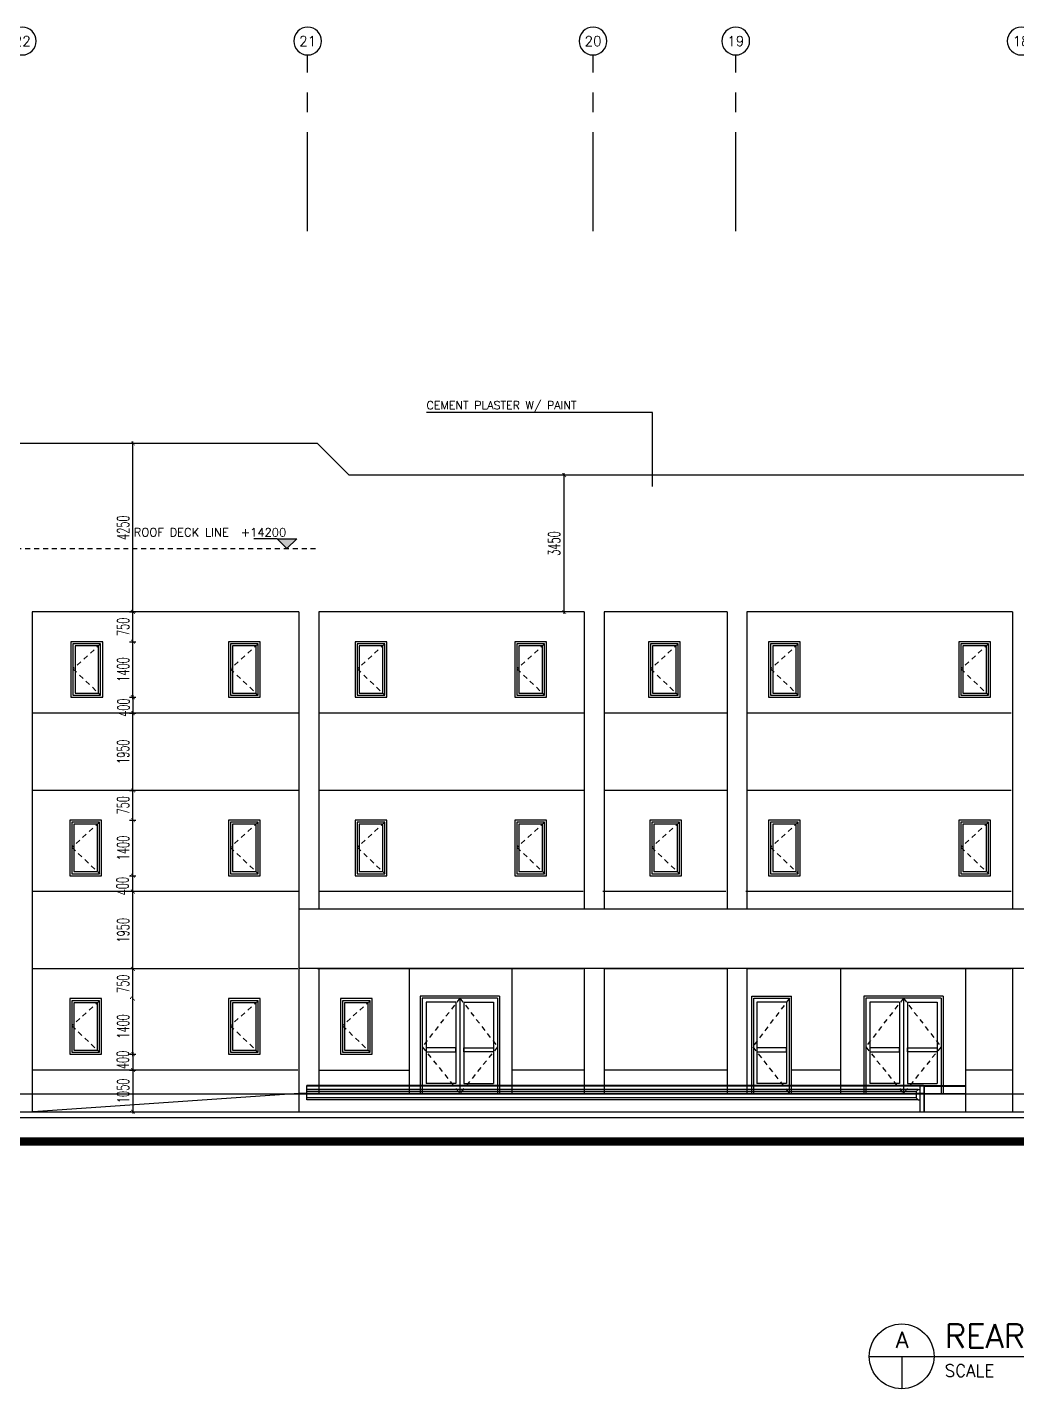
# Model space of a CAD drawing. Extents: x 417569 to 835280, y 43365 to 86819.
# Drawn here: x 417705.35 to 417730.31, y 43390.66 to 43424.99 of the extents above; entities that cross this region are included whole.
import ezdxf
from ezdxf.enums import TextEntityAlignment as Align

# ---------------------------------------------------------------- set-up
doc = ezdxf.new("R2010")
doc.units = 0
doc.header["$MEASUREMENT"] = 0
doc.header["$PDMODE"] = 3
doc.header["$PDSIZE"] = 0.1
doc.linetypes.add('CENTERX2', pattern=[4, 2.5, -0.5, 0.5, -0.5])
doc.linetypes.add('HIDDEN2', pattern=[0.1875, 0.125, -0.0625])
doc.layers.get('0').update_dxf_attribs({"linetype": 'CONTINUOUS'})
doc.layers.get('DEFPOINTS').update_dxf_attribs({"linetype": 'CONTINUOUS'})
for name, color, linetype in [('AX-CR', 2, 'CONTINUOUS'), ('AX-DIM', 4, 'CONTINUOUS'), ('AX-TXT', 2, 'CONTINUOUS'), ('AXES', 11, 'CENTERX2'), ('BORDER', 4, 'CONTINUOUS'), ('DIM-IN', 7, 'CONTINUOUS'), ('DIM-OUT', 4, 'CONTINUOUS'), ('DOOR', 7, 'CONTINUOUS'), ('EL', 2, 'CONTINUOUS'), ('EL-LEVS', 4, 'CONTINUOUS'), ('EL-LEVT', 4, 'CONTINUOUS'), ('Hatch', 4, 'CONTINUOUS'), ('WALL', 2, 'CONTINUOUS'), ('WIN', 4, 'CONTINUOUS')]:
    doc.layers.add(name, color=color, linetype=linetype)
doc.styles.add('ROMANS', font='ROMANS.shx', dxfattribs={"width": 0.6})
doc.styles.add('S', font='ROMANS.SHX')
doc.dimstyles.new('STANDARD in', dxfattribs={"dimtxt": 0.3, "dimasz": 0.1, "dimexe": 0.07, "dimexo": 0.05, "dimgap": 0.1, "dimtad": 1, "dimdec": 0, "dimlfac": 1000, "dimzin": 0, "dimdsep": 46, "dimtxsty": 'ROMANS', "dimblk": 'ARCHTICK', "dimcen": 0.05, "dimdle": 0.05, "dimclrd": 4, "dimclre": 4, "dimclrt": 2, "dimadec": 0, "dimazin": 0, "dimtfac": 1, "dimtdec": 0, "dimtmove": 2, "dimatfit": 3, "dimldrblk": 'ARCHTICK', "dimfxl": 0, "dimtolj": 1, "dimtzin": 0, "dimarcsym": 0})

# ---------------------------------------------------------------- blocks, each defined once
blk = doc.blocks.new('_ARCHTICK')
at = {"color": 0, "linetype": 'ByBlock', "const_width": 0.15}
blk.add_lwpolyline([(-0.5, -0.5), (0.5, 0.5)], dxfattribs=at)
blk = doc.blocks.new('*D5')
at = {"layer": 'AX-DIM', "color": 4, "lineweight": -2}
for p, q in [((417707.967, 43400.5), (417707.947, 43400.5)), ((417708.017, 43399.05), (417708.017, 43400.55)), ((417707.967, 43399.1), (417707.947, 43399.1))]:
    blk.add_line(p, q, dxfattribs=at)
at = {"layer": 'DEFPOINTS', "color": 0}
for p in [(417708.017, 43400.5), (417708.017, 43400.5), (417708.017, 43399.1)]:
    blk.add_point(p, dxfattribs=at)
at = {"layer": 'AX-DIM', "color": 4, "lineweight": -2, "xscale": 0.1, "yscale": 0.1, "zscale": 0.1}
for p, rotation in [((417708.017, 43400.5), 90), ((417708.017, 43399.1), 270)]:
    blk.add_blockref('_ARCHTICK', p, dxfattribs=dict(at, rotation=rotation))
at = {"layer": 'AX-DIM', "color": 2, "insert": (417707.767, 43399.8), "char_height": 0.3, "attachment_point": 5, "rotation": 90, "style": 'ROMANS'}
blk.add_mtext('\\A1;1400', dxfattribs=at)
blk = doc.blocks.new('*D6')
at = {"layer": 'AX-DIM', "color": 4, "lineweight": -2}
for p, q in [((417708.017, 43400.45), (417708.017, 43401.3)), ((417707.967, 43401.25), (417707.947, 43401.25)), ((417707.967, 43400.5), (417707.947, 43400.5))]:
    blk.add_line(p, q, dxfattribs=at)
at = {"layer": 'DEFPOINTS', "color": 0}
for p in [(417708.017, 43401.25), (417708.017, 43401.25), (417708.017, 43400.5)]:
    blk.add_point(p, dxfattribs=at)
at = {"layer": 'AX-DIM', "color": 4, "lineweight": -2, "xscale": 0.1, "yscale": 0.1, "zscale": 0.1}
for p, rotation in [((417708.017, 43401.25), 90), ((417708.017, 43400.5), 270)]:
    blk.add_blockref('_ARCHTICK', p, dxfattribs=dict(at, rotation=rotation))
at = {"layer": 'AX-DIM', "color": 2, "insert": (417707.767, 43400.875), "char_height": 0.3, "attachment_point": 5, "rotation": 90, "style": 'ROMANS'}
blk.add_mtext('\\A1;750', dxfattribs=at)
blk = doc.blocks.new('*D7')
at = {"layer": 'AX-DIM', "color": 4, "lineweight": -2}
for p, q in [((417707.967, 43403.2), (417707.947, 43403.2)), ((417708.017, 43401.2), (417708.017, 43403.25)), ((417707.967, 43401.25), (417707.947, 43401.25))]:
    blk.add_line(p, q, dxfattribs=at)
at = {"layer": 'DEFPOINTS', "color": 0}
for p in [(417708.017, 43403.2), (417708.017, 43403.2), (417708.017, 43401.25)]:
    blk.add_point(p, dxfattribs=at)
at = {"layer": 'AX-DIM', "color": 4, "lineweight": -2, "xscale": 0.1, "yscale": 0.1, "zscale": 0.1}
for p, rotation in [((417708.017, 43403.2), 90), ((417708.017, 43401.25), 270)]:
    blk.add_blockref('_ARCHTICK', p, dxfattribs=dict(at, rotation=rotation))
at = {"layer": 'AX-DIM', "color": 2, "insert": (417707.767, 43402.225), "char_height": 0.3, "attachment_point": 5, "rotation": 90, "style": 'ROMANS'}
blk.add_mtext('\\A1;1950', dxfattribs=at)
blk = doc.blocks.new('*D8')
at = {"layer": 'AX-DIM', "color": 4, "lineweight": -2}
for p, q in [((417707.967, 43403.6), (417707.947, 43403.6)), ((417708.017, 43403.15), (417708.017, 43403.65)), ((417707.967, 43403.2), (417707.947, 43403.2))]:
    blk.add_line(p, q, dxfattribs=at)
at = {"layer": 'DEFPOINTS', "color": 0}
for p in [(417708.017, 43403.6), (417708.017, 43403.6), (417708.017, 43403.2)]:
    blk.add_point(p, dxfattribs=at)
at = {"layer": 'AX-DIM', "color": 4, "lineweight": -2, "xscale": 0.1, "yscale": 0.1, "zscale": 0.1}
for p, rotation in [((417708.017, 43403.6), 90), ((417708.017, 43403.2), 270)]:
    blk.add_blockref('_ARCHTICK', p, dxfattribs=dict(at, rotation=rotation))
at = {"layer": 'AX-DIM', "color": 2, "insert": (417707.754, 43403.336), "char_height": 0.3, "attachment_point": 5, "rotation": 90, "style": 'ROMANS'}
blk.add_mtext('\\A1;400', dxfattribs=at)
blk = doc.blocks.new('*D9')
at = {"layer": 'DEFPOINTS', "color": 0}
for p in [(417718.895, 43413.7), (417719.374, 43413.7), (417719.374, 43410.25)]:
    blk.add_point(p, dxfattribs=at)
at = {"layer": 'WIN', "color": 4, "lineweight": -2}
for p, q in [((417719.324, 43413.7), (417718.825, 43413.7)), ((417718.895, 43410.2), (417718.895, 43413.75)), ((417719.324, 43410.25), (417718.825, 43410.25))]:
    blk.add_line(p, q, dxfattribs=at)
at = {"layer": 'WIN', "color": 4, "lineweight": -2, "xscale": 0.1, "yscale": 0.1, "zscale": 0.1}
for p, rotation in [((417718.895, 43413.7), 90), ((417718.895, 43410.25), 270)]:
    blk.add_blockref('_ARCHTICK', p, dxfattribs=dict(at, rotation=rotation))
at = {"layer": 'WIN', "color": 2, "insert": (417718.645, 43411.975), "char_height": 0.3, "attachment_point": 5, "rotation": 90, "style": 'ROMANS'}
blk.add_mtext('\\A1;3450', dxfattribs=at)
blk = doc.blocks.new('*D10')
at = {"layer": 'DEFPOINTS', "color": 0}
for p in [(417707.883, 43405), (417708.017, 43405), (417707.883, 43403.6)]:
    blk.add_point(p, dxfattribs=at)
at = {"layer": 'DIM-OUT', "color": 4, "lineweight": -2}
for p, q in [((417708.017, 43403.55), (417708.017, 43405.05)), ((417707.933, 43405), (417708.087, 43405)), ((417707.933, 43403.6), (417708.087, 43403.6))]:
    blk.add_line(p, q, dxfattribs=at)
at = {"layer": 'DIM-OUT', "color": 4, "lineweight": -2, "xscale": 0.1, "yscale": 0.1, "zscale": 0.1}
for p, rotation in [((417708.017, 43405), 90), ((417708.017, 43403.6), 270)]:
    blk.add_blockref('_ARCHTICK', p, dxfattribs=dict(at, rotation=rotation))
at = {"layer": 'DIM-OUT', "color": 2, "insert": (417707.767, 43404.3), "char_height": 0.3, "attachment_point": 5, "rotation": 90, "style": 'ROMANS'}
blk.add_mtext('\\A1;1400', dxfattribs=at)
blk = doc.blocks.new('*D11')
at = {"layer": 'DEFPOINTS', "color": 0}
for p in [(417707.883, 43405.75), (417708.017, 43405.75), (417707.883, 43405)]:
    blk.add_point(p, dxfattribs=at)
at = {"layer": 'DIM-OUT', "color": 4, "lineweight": -2}
for p, q in [((417707.933, 43405.75), (417708.087, 43405.75)), ((417708.017, 43404.95), (417708.017, 43405.8)), ((417707.933, 43405), (417708.087, 43405))]:
    blk.add_line(p, q, dxfattribs=at)
at = {"layer": 'DIM-OUT', "color": 4, "lineweight": -2, "xscale": 0.1, "yscale": 0.1, "zscale": 0.1}
for p, rotation in [((417708.017, 43405.75), 90), ((417708.017, 43405), 270)]:
    blk.add_blockref('_ARCHTICK', p, dxfattribs=dict(at, rotation=rotation))
at = {"layer": 'DIM-OUT', "color": 2, "insert": (417707.767, 43405.375), "char_height": 0.3, "attachment_point": 5, "rotation": 90, "style": 'ROMANS'}
blk.add_mtext('\\A1;750', dxfattribs=at)
blk = doc.blocks.new('*D12')
at = {"layer": 'DEFPOINTS', "color": 0}
for p in [(417708.017, 43407.7), (417708.017, 43407.7), (417708.017, 43405.75)]:
    blk.add_point(p, dxfattribs=at)
at = {"layer": 'DIM-OUT', "color": 4, "lineweight": -2}
for p, q in [((417707.967, 43407.7), (417707.947, 43407.7)), ((417708.017, 43405.7), (417708.017, 43407.75)), ((417707.967, 43405.75), (417707.947, 43405.75))]:
    blk.add_line(p, q, dxfattribs=at)
at = {"layer": 'DIM-OUT', "color": 4, "lineweight": -2, "xscale": 0.1, "yscale": 0.1, "zscale": 0.1}
for p, rotation in [((417708.017, 43407.7), 90), ((417708.017, 43405.75), 270)]:
    blk.add_blockref('_ARCHTICK', p, dxfattribs=dict(at, rotation=rotation))
at = {"layer": 'DIM-OUT', "color": 2, "insert": (417707.767, 43406.725), "char_height": 0.3, "attachment_point": 5, "rotation": 90, "style": 'ROMANS'}
blk.add_mtext('\\A1;1950', dxfattribs=at)
blk = doc.blocks.new('*D13')
at = {"layer": 'DEFPOINTS', "color": 0}
for p in [(417707.883, 43408.1), (417707.883, 43407.7), (417708.017, 43407.7)]:
    blk.add_point(p, dxfattribs=at)
at = {"layer": 'DIM-OUT', "color": 4, "lineweight": -2}
for p, q in [((417708.017, 43408.15), (417708.017, 43407.65)), ((417707.933, 43408.1), (417708.087, 43408.1)), ((417707.933, 43407.7), (417708.087, 43407.7))]:
    blk.add_line(p, q, dxfattribs=at)
at = {"layer": 'DIM-OUT', "color": 4, "lineweight": -2, "xscale": 0.1, "yscale": 0.1, "zscale": 0.1}
for p, rotation in [((417708.017, 43408.1), 90), ((417708.017, 43407.7), 270)]:
    blk.add_blockref('_ARCHTICK', p, dxfattribs=dict(at, rotation=rotation))
at = {"layer": 'DIM-OUT', "color": 2, "insert": (417707.777, 43407.838), "char_height": 0.3, "attachment_point": 5, "rotation": 90, "style": 'ROMANS'}
blk.add_mtext('\\A1;400', dxfattribs=at)
blk = doc.blocks.new('*D14')
at = {"layer": 'DEFPOINTS', "color": 0}
for p in [(417707.883, 43409.5), (417708.017, 43409.5), (417707.883, 43408.1)]:
    blk.add_point(p, dxfattribs=at)
at = {"layer": 'DIM-OUT', "color": 4, "lineweight": -2}
for p, q in [((417708.017, 43408.05), (417708.017, 43409.55)), ((417707.933, 43409.5), (417708.087, 43409.5)), ((417707.933, 43408.1), (417708.087, 43408.1))]:
    blk.add_line(p, q, dxfattribs=at)
at = {"layer": 'DIM-OUT', "color": 4, "lineweight": -2, "xscale": 0.1, "yscale": 0.1, "zscale": 0.1}
for p, rotation in [((417708.017, 43409.5), 90), ((417708.017, 43408.1), 270)]:
    blk.add_blockref('_ARCHTICK', p, dxfattribs=dict(at, rotation=rotation))
at = {"layer": 'DIM-OUT', "color": 2, "insert": (417707.767, 43408.8), "char_height": 0.3, "attachment_point": 5, "rotation": 90, "style": 'ROMANS'}
blk.add_mtext('\\A1;1400', dxfattribs=at)
blk = doc.blocks.new('*D15')
at = {"layer": 'DEFPOINTS', "color": 0}
for p in [(417707.883, 43410.25), (417708.017, 43410.25), (417707.883, 43409.5)]:
    blk.add_point(p, dxfattribs=at)
at = {"layer": 'DIM-OUT', "color": 4, "lineweight": -2}
for p, q in [((417707.933, 43410.25), (417708.087, 43410.25)), ((417708.017, 43409.45), (417708.017, 43410.3)), ((417707.933, 43409.5), (417708.087, 43409.5))]:
    blk.add_line(p, q, dxfattribs=at)
at = {"layer": 'DIM-OUT', "color": 4, "lineweight": -2, "xscale": 0.1, "yscale": 0.1, "zscale": 0.1}
for p, rotation in [((417708.017, 43410.25), 90), ((417708.017, 43409.5), 270)]:
    blk.add_blockref('_ARCHTICK', p, dxfattribs=dict(at, rotation=rotation))
at = {"layer": 'DIM-OUT', "color": 2, "insert": (417707.767, 43409.875), "char_height": 0.3, "attachment_point": 5, "rotation": 90, "style": 'ROMANS'}
blk.add_mtext('\\A1;750', dxfattribs=at)
blk = doc.blocks.new('*D16')
at = {"layer": 'DEFPOINTS', "color": 0}
for p in [(417708.017, 43414.5), (417708.017, 43414.5), (417708.017, 43410.25)]:
    blk.add_point(p, dxfattribs=at)
at = {"layer": 'DIM-OUT', "color": 4, "lineweight": -2}
for p, q in [((417707.967, 43414.5), (417707.947, 43414.5)), ((417708.017, 43410.2), (417708.017, 43414.55)), ((417707.967, 43410.25), (417707.947, 43410.25))]:
    blk.add_line(p, q, dxfattribs=at)
at = {"layer": 'DIM-OUT', "color": 4, "lineweight": -2, "xscale": 0.1, "yscale": 0.1, "zscale": 0.1}
for p, rotation in [((417708.017, 43414.5), 90), ((417708.017, 43410.25), 270)]:
    blk.add_blockref('_ARCHTICK', p, dxfattribs=dict(at, rotation=rotation))
at = {"layer": 'DIM-OUT', "color": 2, "insert": (417707.767, 43412.375), "char_height": 0.3, "attachment_point": 5, "rotation": 90, "style": 'ROMANS'}
blk.add_mtext('\\A1;4250', dxfattribs=at)
blk = doc.blocks.new('*D17')
at = {"layer": 'DEFPOINTS', "color": 0}
for p in [(417707.883, 43399.1), (417707.883, 43398.7), (417708.017, 43398.7)]:
    blk.add_point(p, dxfattribs=at)
at = {"layer": 'DIM-OUT', "color": 4, "lineweight": -2}
for p, q in [((417707.933, 43399.1), (417708.087, 43399.1)), ((417708.017, 43399.15), (417708.017, 43398.65)), ((417707.933, 43398.7), (417708.087, 43398.7))]:
    blk.add_line(p, q, dxfattribs=at)
at = {"layer": 'DIM-OUT', "color": 4, "lineweight": -2, "xscale": 0.1, "yscale": 0.1, "zscale": 0.1}
for p, rotation in [((417708.017, 43399.1), 90), ((417708.017, 43398.7), 270)]:
    blk.add_blockref('_ARCHTICK', p, dxfattribs=dict(at, rotation=rotation))
at = {"layer": 'DIM-OUT', "color": 2, "insert": (417707.762, 43398.955), "char_height": 0.3, "attachment_point": 5, "rotation": 90, "style": 'ROMANS'}
blk.add_mtext('\\A1;400', dxfattribs=at)
blk = doc.blocks.new('*D18')
at = {"layer": 'DEFPOINTS', "color": 0}
for p in [(417708.017, 43398.7), (417708.017, 43397.65), (417708.017, 43397.65)]:
    blk.add_point(p, dxfattribs=at)
at = {"layer": 'DIM-OUT', "color": 4, "lineweight": -2}
for p, q in [((417707.967, 43398.7), (417707.947, 43398.7)), ((417708.017, 43398.75), (417708.017, 43397.6)), ((417707.967, 43397.65), (417707.947, 43397.65))]:
    blk.add_line(p, q, dxfattribs=at)
at = {"layer": 'DIM-OUT', "color": 4, "lineweight": -2, "xscale": 0.1, "yscale": 0.1, "zscale": 0.1}
for p, rotation in [((417708.017, 43398.7), 90), ((417708.017, 43397.65), 270)]:
    blk.add_blockref('_ARCHTICK', p, dxfattribs=dict(at, rotation=rotation))
at = {"layer": 'DIM-OUT', "color": 2, "insert": (417707.767, 43398.175), "char_height": 0.3, "attachment_point": 5, "rotation": 90, "style": 'ROMANS'}
blk.add_mtext('\\A1;1050', dxfattribs=at)
blk = doc.blocks.new('AXU')
at = {"layer": 'AX-CR'}
blk.add_circle((0, 350), 350, dxfattribs=at)
at = {"layer": 'AX-TXT', "style": 'ROMANS'}
blk.add_attdef('AX', text='', height=250, dxfattribs=at).set_placement((0, 350), align=Align.MIDDLE)
blk = doc.blocks.new('EL-LEV1')
at = {"layer": 'EL-LEVS'}
blk.add_lwpolyline([(0, 0), (300, 300), (-300, 300)], close=True, dxfattribs=at)
blk.add_solid([(-300, 300), (300, 300), (0, 0)], dxfattribs=at)
at = {"layer": 'EL-LEVT', "style": 'S'}
for tag, p in [('+0000', (534, 369)), ('ELEVATION', (2089, 369))]:
    blk.add_attdef(tag, p, '', height=260, dxfattribs=at)

msp = doc.modelspace()

# ---------------------------------------------------------------- linework, layer by layer
at = {"color": 11, "linetype": 'HIDDEN2'}
msp.add_line((417701.4738, 43411.8502), (417712.7033, 43411.8502), dxfattribs=at)
at = {"layer": 'AXES'}
for p, q in [((417712.4238, 43419.8482), (417712.4238, 43424.2938)), ((417719.6238, 43419.8482), (417719.6238, 43424.2938)), ((417723.2238, 43419.8482), (417723.2238, 43424.2938))]:
    msp.add_line(p, q, dxfattribs=at)
at = {"layer": 'BORDER', "color": 6}
msp.add_line((417726.5929, 43391.4808), (417738.3686, 43391.4808), dxfattribs=at)
at = {"layer": 'BORDER', "color": 2}
msp.add_line((417727.4103, 43391.4808), (417727.4103, 43390.6634), dxfattribs=at)
msp.add_circle((417727.4103, 43391.4808), 0.8174, dxfattribs=at)
at = {"layer": 'DIM-IN', "color": 7}
for p, q in [((417719.8363, 43415.2831), (417715.4231, 43415.2831)), ((417721.1221, 43415.2831), (417719.8363, 43415.2831)), ((417721.1221, 43413.4095), (417721.1221, 43415.2831))]:
    msp.add_line(p, q, dxfattribs=at)
at = {"layer": 'DOOR'}
for p, q in [((417715.2652, 43400.56), (417715.2652, 43398.11)), ((417717.2652, 43400.56), (417715.2652, 43400.56)), ((417715.3152, 43400.51), (417715.3152, 43398.11)), ((417717.2152, 43400.51), (417715.3152, 43400.51)), ((417715.4152, 43400.41), (417715.4152, 43398.36)), ((417716.1652, 43400.41), (417715.4152, 43400.41)), ((417716.1652, 43400.41), (417716.1652, 43398.36)), ((417716.2652, 43400.51), (417716.2652, 43398.11)), ((417716.3652, 43400.41), (417716.3652, 43398.36)), ((417716.3652, 43400.41), (417717.1152, 43400.41)), ((417717.1152, 43400.41), (417717.1152, 43398.36)), ((417717.2152, 43400.51), (417717.2152, 43398.11)), ((417717.2652, 43400.56), (417717.2652, 43398.11)), ((417723.7526, 43400.41), (417723.7526, 43398.36)), ((417724.5026, 43400.41), (417723.7526, 43400.41)), ((417724.5026, 43400.41), (417724.5026, 43398.36)), ((417726.4527, 43400.56), (417726.4527, 43398.11)), ((417728.4527, 43400.56), (417726.4527, 43400.56)), ((417726.5027, 43400.51), (417726.5027, 43398.11)), ((417728.4027, 43400.51), (417726.5027, 43400.51)), ((417726.6027, 43400.41), (417726.6027, 43398.36)), ((417727.3527, 43400.41), (417726.6027, 43400.41)), ((417727.3527, 43400.41), (417727.3527, 43398.36)), ((417727.4527, 43400.51), (417727.4527, 43398.11)), ((417727.5527, 43400.41), (417727.5527, 43398.36)), ((417727.5527, 43400.41), (417728.3027, 43400.41)), ((417728.3027, 43400.41), (417728.3027, 43398.36)), ((417728.4027, 43400.51), (417728.4027, 43398.11)), ((417728.4527, 43400.56), (417728.4527, 43398.11)), ((417716.1652, 43398.36), (417715.4152, 43398.36)), ((417716.3652, 43398.36), (417717.1152, 43398.36)), ((417724.5026, 43398.36), (417723.7526, 43398.36)), ((417727.3527, 43398.36), (417726.6027, 43398.36)), ((417727.5527, 43398.36), (417728.3027, 43398.36))]:
    msp.add_line(p, q, dxfattribs=at)
at = {"layer": 'DOOR', "linetype": 'HIDDEN2'}
for p, q in [((417716.2652, 43400.51), (417715.3152, 43399.285)), ((417716.2652, 43400.51), (417717.2152, 43399.285)), ((417724.5776, 43400.51), (417723.6526, 43399.285)), ((417727.4527, 43400.51), (417726.5027, 43399.285)), ((417727.4527, 43400.51), (417728.4027, 43399.285)), ((417715.3152, 43399.285), (417716.2652, 43398.11)), ((417717.2152, 43399.285), (417716.2652, 43398.11)), ((417723.6526, 43399.285), (417724.5776, 43398.11)), ((417726.5027, 43399.285), (417727.4527, 43398.11)), ((417728.4027, 43399.285), (417727.4527, 43398.11))]:
    msp.add_line(p, q, dxfattribs=at)
at = {"layer": 'DOOR', "color": 4}
for points in [[(417715.4152, 43399.16), (417716.1652, 43399.16), (417716.1652, 43399.26), (417715.4152, 43399.26)], [(417717.1152, 43399.16), (417716.3652, 43399.16), (417716.3652, 43399.26), (417717.1152, 43399.26)], [(417723.7526, 43399.16), (417724.5026, 43399.16), (417724.5026, 43399.26), (417723.7526, 43399.26)], [(417726.6027, 43399.16), (417727.3527, 43399.16), (417727.3527, 43399.26), (417726.6027, 43399.26)], [(417728.3027, 43399.16), (417727.5527, 43399.16), (417727.5527, 43399.26), (417728.3027, 43399.26)]]:
    msp.add_lwpolyline(points, close=True, dxfattribs=at)
at = {"layer": 'EL', "color": 6}
for p, q in [((417712.6738, 43414.5002), (417704.9738, 43414.5002)), ((417712.6738, 43414.5002), (417713.4738, 43413.7002)), ((417737.6238, 43413.7002), (417713.4738, 43413.7002)), ((417705.4738, 43410.2502), (417705.4738, 43397.6502)), ((417712.2027, 43410.2502), (417705.4738, 43410.2502)), ((417712.2027, 43410.2502), (417712.2027, 43397.6502)), ((417712.7027, 43410.2502), (417712.7027, 43402.76)), ((417719.4027, 43410.2502), (417712.7027, 43410.2502)), ((417712.7033, 43410.2502), (417712.7033, 43402.76)), ((417719.4027, 43410.2502), (417719.4027, 43402.76)), ((417719.9027, 43410.2502), (417719.9027, 43402.76)), ((417723.0027, 43410.2502), (417719.9027, 43410.2502)), ((417723.0027, 43410.2502), (417723.0027, 43402.76)), ((417723.5027, 43410.2502), (417723.5027, 43402.76)), ((417730.2027, 43410.2502), (417723.5027, 43410.2502)), ((417730.2027, 43410.2502), (417730.2027, 43402.76)), ((417730.7027, 43402.76), (417712.2027, 43402.76)), ((417730.7027, 43401.26), (417712.2027, 43401.26)), ((417712.7027, 43401.26), (417712.7027, 43398.11)), ((417712.7033, 43401.26), (417712.7033, 43398.11)), ((417719.4027, 43401.26), (417719.4027, 43398.11)), ((417719.9027, 43401.26), (417719.9027, 43398.11)), ((417723.0027, 43401.26), (417723.0027, 43398.11)), ((417723.5027, 43401.26), (417723.5027, 43398.11)), ((417730.2027, 43401.26), (417730.2027, 43397.6502))]:
    msp.add_line(p, q, dxfattribs=at)
at = {"layer": 'EL', "color": 2}
for p, q in [((417727.9577, 43398.31), (417727.9577, 43398.29)), ((417727.9777, 43398.29), (417727.9777, 43397.66)), ((417727.9777, 43397.6502), (417727.9777, 43398.29))]:
    msp.add_line(p, q, dxfattribs=at)
at = {"layer": 'EL-LEVS', "color": 4}
msp.add_line((417711.6562, 43412.0954), (417711.0629, 43412.0954), dxfattribs=at)
at = {"layer": 'Hatch'}
for p, q in [((417723.6276, 43398.11), (417723.6276, 43400.56)), ((417723.6276, 43400.56), (417724.6276, 43400.56)), ((417723.6776, 43400.51), (417724.5776, 43400.51)), ((417723.6776, 43398.11), (417723.6776, 43400.51)), ((417724.5776, 43398.11), (417724.5776, 43400.51)), ((417724.6276, 43398.11), (417724.6276, 43400.56)), ((417727.9577, 43398.31), (417712.4027, 43398.31)), ((417712.4027, 43397.9502), (417712.4027, 43398.31)), ((417727.9577, 43398.29), (417712.4027, 43398.29)), ((417727.826, 43398.21), (417712.4027, 43398.21)), ((417727.776, 43398.16), (417727.826, 43398.21)), ((417727.826, 43398.21), (417727.878, 43398.21)), ((417727.878, 43397.6502), (417727.878, 43398.29)), ((417727.9577, 43398.31), (417729.0277, 43398.31)), ((417727.9577, 43398.29), (417729.0277, 43398.29)), ((417727.9777, 43397.6502), (417727.9777, 43398.196)), ((417712.2027, 43398.11), (417705.5027, 43397.6502)), ((417727.9777, 43398.11), (417712.2027, 43398.11)), ((417727.776, 43398.16), (417712.4027, 43398.16)), ((417727.776, 43398.0002), (417712.4027, 43398.0002)), ((417727.826, 43397.9502), (417712.4027, 43397.9502)), ((417727.776, 43398.16), (417727.776, 43398.0002)), ((417727.776, 43398.0002), (417727.826, 43397.9502)), ((417727.9777, 43398.11), (417729.0277, 43398.11))]:
    msp.add_line(p, q, dxfattribs=at)
at = {"layer": 'WALL'}
for p, q in [((417712.2027, 43407.7002), (417705.4744, 43407.7002)), ((417719.4027, 43407.7002), (417712.7027, 43407.7002)), ((417723.0027, 43407.7002), (417719.9027, 43407.7002)), ((417730.1738, 43407.7002), (417723.5027, 43407.7002)), ((417712.2027, 43405.7502), (417705.4744, 43405.7502)), ((417719.4027, 43405.7502), (417712.7027, 43405.7502)), ((417723.0027, 43405.7502), (417719.9027, 43405.7502)), ((417730.1738, 43405.7502), (417723.5027, 43405.7502)), ((417712.2027, 43403.2002), (417705.4744, 43403.2002)), ((417719.3738, 43403.2002), (417712.7027, 43403.2002)), ((417722.9738, 43403.2002), (417719.8738, 43403.2002)), ((417730.1738, 43403.2002), (417723.4738, 43403.2002)), ((417712.1732, 43401.2502), (417705.4744, 43401.2502)), ((417719.3738, 43401.2502), (417712.6732, 43401.2502)), ((417714.9902, 43398.11), (417714.9902, 43401.26)), ((417717.5827, 43398.11), (417717.5827, 43401.26)), ((417723.0027, 43401.2502), (417719.9027, 43401.2502)), ((417730.1738, 43401.2502), (417723.5027, 43401.2502)), ((417725.8777, 43398.11), (417725.8777, 43401.2502)), ((417729.0277, 43397.6502), (417729.0277, 43401.2502)), ((417712.1732, 43398.7002), (417705.4744, 43398.7002)), ((417712.7033, 43398.7002), (417714.9902, 43398.7002)), ((417719.4027, 43398.7002), (417717.5827, 43398.7002)), ((417723.0027, 43398.7002), (417719.9027, 43398.7002)), ((417725.8777, 43398.7002), (417724.6276, 43398.7002)), ((417730.2027, 43398.7002), (417729.0277, 43398.7002))]:
    msp.add_line(p, q, dxfattribs=at)
at = {"layer": 'WALL', "color": 4}
for p, q in [((417697.3724, 43398.1002), (417772.2776, 43398.1002)), ((417727.826, 43397.9502), (417727.878, 43397.9502)), ((417687.8052, 43397.5002), (417837.2534, 43397.5002)), ((417697.3724, 43397.6502), (417772.2776, 43397.6502))]:
    msp.add_line(p, q, dxfattribs=at)
at = {"layer": 'WALL', "const_width": 0.2044}
msp.add_lwpolyline([(417687.8309, 43396.8969), (417837.2534, 43396.8969)], dxfattribs=at)
at = {"layer": 'WIN', "linetype": 'HIDDEN2'}
for p, q in [((417707.2016, 43409.4491), (417706.5037, 43408.8154)), ((417711.1727, 43409.4491), (417710.4749, 43408.8154)), ((417714.3727, 43409.4491), (417713.6749, 43408.8154)), ((417718.4016, 43409.4491), (417717.7037, 43408.8154)), ((417721.7727, 43409.4491), (417721.0749, 43408.8154)), ((417724.8016, 43409.4491), (417724.1037, 43408.8154)), ((417729.6016, 43409.4491), (417728.9037, 43408.8154)), ((417706.5037, 43408.8154), (417707.2016, 43408.1513)), ((417710.4749, 43408.8154), (417711.1727, 43408.1513)), ((417713.6749, 43408.8154), (417714.3727, 43408.1513)), ((417717.7037, 43408.8154), (417718.4016, 43408.1513)), ((417721.0749, 43408.8154), (417721.7727, 43408.1513)), ((417724.1037, 43408.8154), (417724.8016, 43408.1513)), ((417728.9037, 43408.8154), (417729.6016, 43408.1513)), ((417707.1727, 43404.9491), (417706.4749, 43404.3154)), ((417711.1727, 43404.9491), (417710.4749, 43404.3154)), ((417714.3727, 43404.9491), (417713.6749, 43404.3154)), ((417718.4016, 43404.9491), (417717.7037, 43404.3154)), ((417721.8016, 43404.9491), (417721.1037, 43404.3154)), ((417724.8016, 43404.9491), (417724.1037, 43404.3154)), ((417729.6016, 43404.9491), (417728.9037, 43404.3154)), ((417706.4749, 43404.3154), (417707.1727, 43403.6513)), ((417710.4749, 43404.3154), (417711.1727, 43403.6513)), ((417713.6749, 43404.3154), (417714.3727, 43403.6513)), ((417717.7037, 43404.3154), (417718.4016, 43403.6513)), ((417721.1037, 43404.3154), (417721.8016, 43403.6513)), ((417724.1037, 43404.3154), (417724.8016, 43403.6513)), ((417728.9037, 43404.3154), (417729.6016, 43403.6513)), ((417707.1727, 43400.4491), (417706.4749, 43399.8154)), ((417711.1727, 43400.4491), (417710.4749, 43399.8154)), ((417714.0016, 43400.4491), (417713.3037, 43399.8154)), ((417706.4749, 43399.8154), (417707.1727, 43399.1513)), ((417710.4749, 43399.8154), (417711.1727, 43399.1513)), ((417713.3037, 43399.8154), (417714.0016, 43399.1513))]:
    msp.add_line(p, q, dxfattribs=at)
at = {"layer": 'WIN', "color": 4}
for points in [[(417707.2527, 43409.5002), (417706.4527, 43409.5002), (417706.4527, 43408.1002), (417707.2527, 43408.1002)], [(417711.2238, 43409.5002), (417710.4238, 43409.5002), (417710.4238, 43408.1002), (417711.2238, 43408.1002)], [(417714.4238, 43409.5002), (417713.6238, 43409.5002), (417713.6238, 43408.1002), (417714.4238, 43408.1002)], [(417718.4527, 43409.5002), (417717.6527, 43409.5002), (417717.6527, 43408.1002), (417718.4527, 43408.1002)], [(417721.8238, 43409.5002), (417721.0238, 43409.5002), (417721.0238, 43408.1002), (417721.8238, 43408.1002)], [(417724.8527, 43409.5002), (417724.0527, 43409.5002), (417724.0527, 43408.1002), (417724.8527, 43408.1002)], [(417729.6527, 43409.5002), (417728.8527, 43409.5002), (417728.8527, 43408.1002), (417729.6527, 43408.1002)], [(417707.2238, 43405.0002), (417706.4238, 43405.0002), (417706.4238, 43403.6002), (417707.2238, 43403.6002)], [(417711.2238, 43405.0002), (417710.4238, 43405.0002), (417710.4238, 43403.6002), (417711.2238, 43403.6002)], [(417714.4238, 43405.0002), (417713.6238, 43405.0002), (417713.6238, 43403.6002), (417714.4238, 43403.6002)], [(417718.4527, 43405.0002), (417717.6527, 43405.0002), (417717.6527, 43403.6002), (417718.4527, 43403.6002)], [(417721.8527, 43405.0002), (417721.0527, 43405.0002), (417721.0527, 43403.6002), (417721.8527, 43403.6002)], [(417724.8527, 43405.0002), (417724.0527, 43405.0002), (417724.0527, 43403.6002), (417724.8527, 43403.6002)], [(417729.6527, 43405.0002), (417728.8527, 43405.0002), (417728.8527, 43403.6002), (417729.6527, 43403.6002)], [(417707.2238, 43400.5002), (417706.4238, 43400.5002), (417706.4238, 43399.1002), (417707.2238, 43399.1002)], [(417711.2238, 43400.5002), (417710.4238, 43400.5002), (417710.4238, 43399.1002), (417711.2238, 43399.1002)], [(417714.0527, 43400.5002), (417713.2527, 43400.5002), (417713.2527, 43399.1002), (417714.0527, 43399.1002)]]:
    msp.add_lwpolyline(points, close=True, dxfattribs=at)
at = {"layer": 'WIN'}
for points in [[(417707.2016, 43409.4491), (417706.5037, 43409.4491), (417706.5037, 43408.1513), (417707.2016, 43408.1513)], [(417707.1505, 43409.398), (417706.5548, 43409.398), (417706.5548, 43408.2024), (417707.1505, 43408.2024)], [(417711.1727, 43409.4491), (417710.4749, 43409.4491), (417710.4749, 43408.1513), (417711.1727, 43408.1513)], [(417711.1216, 43409.398), (417710.526, 43409.398), (417710.526, 43408.2024), (417711.1216, 43408.2024)], [(417714.3727, 43409.4491), (417713.6749, 43409.4491), (417713.6749, 43408.1513), (417714.3727, 43408.1513)], [(417714.3216, 43409.398), (417713.726, 43409.398), (417713.726, 43408.2024), (417714.3216, 43408.2024)], [(417718.4016, 43409.4491), (417717.7037, 43409.4491), (417717.7037, 43408.1513), (417718.4016, 43408.1513)], [(417718.3505, 43409.398), (417717.7548, 43409.398), (417717.7548, 43408.2024), (417718.3505, 43408.2024)], [(417721.7727, 43409.4491), (417721.0749, 43409.4491), (417721.0749, 43408.1513), (417721.7727, 43408.1513)], [(417721.7216, 43409.398), (417721.126, 43409.398), (417721.126, 43408.2024), (417721.7216, 43408.2024)], [(417724.8016, 43409.4491), (417724.1037, 43409.4491), (417724.1037, 43408.1513), (417724.8016, 43408.1513)], [(417724.7505, 43409.398), (417724.1548, 43409.398), (417724.1548, 43408.2024), (417724.7505, 43408.2024)], [(417729.6016, 43409.4491), (417728.9037, 43409.4491), (417728.9037, 43408.1513), (417729.6016, 43408.1513)], [(417729.5505, 43409.398), (417728.9548, 43409.398), (417728.9548, 43408.2024), (417729.5505, 43408.2024)], [(417707.1727, 43404.9491), (417706.4749, 43404.9491), (417706.4749, 43403.6513), (417707.1727, 43403.6513)], [(417707.1216, 43404.898), (417706.526, 43404.898), (417706.526, 43403.7024), (417707.1216, 43403.7024)], [(417711.1727, 43404.9491), (417710.4749, 43404.9491), (417710.4749, 43403.6513), (417711.1727, 43403.6513)], [(417711.1216, 43404.898), (417710.526, 43404.898), (417710.526, 43403.7024), (417711.1216, 43403.7024)], [(417714.3727, 43404.9491), (417713.6749, 43404.9491), (417713.6749, 43403.6513), (417714.3727, 43403.6513)], [(417714.3216, 43404.898), (417713.726, 43404.898), (417713.726, 43403.7024), (417714.3216, 43403.7024)], [(417718.4016, 43404.9491), (417717.7037, 43404.9491), (417717.7037, 43403.6513), (417718.4016, 43403.6513)], [(417718.3505, 43404.898), (417717.7548, 43404.898), (417717.7548, 43403.7024), (417718.3505, 43403.7024)], [(417721.8016, 43404.9491), (417721.1037, 43404.9491), (417721.1037, 43403.6513), (417721.8016, 43403.6513)], [(417721.7505, 43404.898), (417721.1548, 43404.898), (417721.1548, 43403.7024), (417721.7505, 43403.7024)], [(417724.8016, 43404.9491), (417724.1037, 43404.9491), (417724.1037, 43403.6513), (417724.8016, 43403.6513)], [(417724.7505, 43404.898), (417724.1548, 43404.898), (417724.1548, 43403.7024), (417724.7505, 43403.7024)], [(417729.6016, 43404.9491), (417728.9037, 43404.9491), (417728.9037, 43403.6513), (417729.6016, 43403.6513)], [(417729.5505, 43404.898), (417728.9548, 43404.898), (417728.9548, 43403.7024), (417729.5505, 43403.7024)], [(417707.1727, 43400.4491), (417706.4749, 43400.4491), (417706.4749, 43399.1513), (417707.1727, 43399.1513)], [(417707.1216, 43400.398), (417706.526, 43400.398), (417706.526, 43399.2024), (417707.1216, 43399.2024)], [(417711.1727, 43400.4491), (417710.4749, 43400.4491), (417710.4749, 43399.1513), (417711.1727, 43399.1513)], [(417711.1216, 43400.398), (417710.526, 43400.398), (417710.526, 43399.2024), (417711.1216, 43399.2024)], [(417714.0016, 43400.4491), (417713.3037, 43400.4491), (417713.3037, 43399.1513), (417714.0016, 43399.1513)], [(417713.9505, 43400.398), (417713.3548, 43400.398), (417713.3548, 43399.2024), (417713.9505, 43399.2024)]]:
    msp.add_lwpolyline(points, close=True, dxfattribs=at)

# ---------------------------------------------------------------- block references
at = {"layer": 'AXES'}
ref = msp.add_blockref('AXU', (417705.2238, 43424.2938), dxfattribs=dict(at, xscale=-0.001000000047497451, yscale=0.0009999999892897904, zscale=0.001))
ref.add_attrib('AX', '22', dxfattribs={"layer": 'AX-TXT', "height": 0.25, "style": 'ROMANS'}).set_placement((417705.2238, 43424.6438), align=Align.MIDDLE)
ref = msp.add_blockref('AXU', (417712.4238, 43424.2938), dxfattribs=dict(at, xscale=-0.001000000047497451, yscale=0.0009999999892897904, zscale=0.001))
ref.add_attrib('AX', '21', dxfattribs={"layer": 'AX-TXT', "height": 0.25, "style": 'ROMANS'}).set_placement((417712.4238, 43424.6438), align=Align.MIDDLE)
ref = msp.add_blockref('AXU', (417719.6238, 43424.2938), dxfattribs=dict(at, xscale=-0.001000000047497451, yscale=0.0009999999892897904, zscale=0.001))
ref.add_attrib('AX', '20', dxfattribs={"layer": 'AX-TXT', "height": 0.25, "style": 'ROMANS'}).set_placement((417719.6238, 43424.6438), align=Align.MIDDLE)
ref = msp.add_blockref('AXU', (417723.2238, 43424.2938), dxfattribs=dict(at, xscale=-0.001000000047497451, yscale=0.0009999999892897904, zscale=0.001))
ref.add_attrib('AX', '19', dxfattribs={"layer": 'AX-TXT', "height": 0.25, "style": 'ROMANS'}).set_placement((417723.2238, 43424.6438), align=Align.MIDDLE)
ref = msp.add_blockref('AXU', (417730.4238, 43424.2938), dxfattribs=dict(at, xscale=-0.001000000047497451, yscale=0.0009999999892897904, zscale=0.001))
ref.add_attrib('AX', '18', dxfattribs={"layer": 'AX-TXT', "height": 0.25, "style": 'ROMANS'}).set_placement((417730.4238, 43424.6438), align=Align.MIDDLE)
at = {"layer": 'EL-LEVS', "color": 4}
ref = msp.add_blockref('EL-LEV1', (417711.9015, 43411.8502), dxfattribs=dict(at, xscale=-0.0008174454828660436, yscale=0.0008174454828660436, zscale=0.0008174454828660436))
ref.add_attrib('+0000', '   +14200', (417710.2602, 43412.152), dxfattribs={"layer": 'EL-LEVT', "height": 0.21254, "style": 'S'})
ref.add_attrib('ELEVATION', 'ROOF DECK LINE', (417708.038, 43412.152), dxfattribs={"layer": 'EL-LEVT', "height": 0.212536, "style": 'S'})

# ---------------------------------------------------------------- texts
at = {"layer": 'BORDER', "color": 6, "style": 'ROMANS'}
for s, height, p in [('A', 0.4087, (417727.2638, 43391.6915)), ('REAR ELEVATION "B" ', 0.6, (417728.4965, 43391.6915))]:
    msp.add_text(s, height=height, dxfattribs=at).set_placement(p)
at = {"layer": 'BORDER', "color": 2, "style": 'ROMANS'}
msp.add_text('SCALE', height=0.30654, dxfattribs=at).set_placement((417728.4965, 43390.9677))
at = {"layer": 'DIM-IN', "color": 4, "style": 'ROMANS'}
msp.add_text('CEMENT PLASTER W/ PAINT', height=0.204361, dxfattribs=at).set_placement((417715.4231, 43415.4619), align=Align.MIDDLE_LEFT)

# ---------------------------------------------------------------- dimensions: what is measured, and where the dimension line sits
at = {"layer": 'AX-DIM'}
dim = msp.add_linear_dim(base=(417708.017, 43403.6002), p1=(417708.017, 43403.2002), p2=(417708.017, 43403.6002), angle=90, dimstyle='STANDARD in', dxfattribs=at)
dim.commit()
dim.dimension.update_dxf_attribs({"geometry": '*D8', "text_midpoint": (417707.754, 43403.3359), "dimtype": 160})
for base, p1, p2, picture, middle in [((417708.017, 43403.2002), (417708.017, 43401.2502), (417708.017, 43403.2002), '*D7', (417707.767, 43402.2252)), ((417708.017, 43401.2502), (417708.017, 43400.5002), (417708.017, 43401.2502), '*D6', (417707.767, 43400.8752)), ((417708.017, 43400.5002), (417708.017, 43399.1002), (417708.017, 43400.5002), '*D5', (417707.767, 43399.8002))]:
    dim = msp.add_linear_dim(base=base, p1=p1, p2=p2, angle=90, dimstyle='STANDARD in', dxfattribs=at)
    dim.commit()
    dim.dimension.update_dxf_attribs({"geometry": picture, "text_midpoint": middle})
at = {"layer": 'DIM-OUT'}
for base, p1, p2, picture, middle in [((417708.017, 43414.5002), (417708.017, 43410.2502), (417708.017, 43414.5002), '*D16', (417707.767, 43412.3752)), ((417708.017, 43410.2502), (417707.883, 43409.5002), (417707.883, 43410.2502), '*D15', (417707.767, 43409.8752)), ((417708.017, 43409.5002), (417707.883, 43408.1002), (417707.883, 43409.5002), '*D14', (417707.767, 43408.8002)), ((417708.017, 43407.7002), (417708.017, 43405.7502), (417708.017, 43407.7002), '*D12', (417707.767, 43406.7252)), ((417708.017, 43405.7502), (417707.883, 43405.0002), (417707.883, 43405.7502), '*D11', (417707.767, 43405.3752)), ((417708.017, 43405.0002), (417707.883, 43403.6002), (417707.883, 43405.0002), '*D10', (417707.767, 43404.3002)), ((417708.017, 43397.6502), (417708.017, 43398.7002), (417708.017, 43397.6502), '*D18', (417707.767, 43398.1752))]:
    dim = msp.add_linear_dim(base=base, p1=p1, p2=p2, angle=90, dimstyle='STANDARD in', dxfattribs=at)
    dim.commit()
    dim.dimension.update_dxf_attribs({"geometry": picture, "text_midpoint": middle})
for base, p1, p2, picture, middle in [((417708.017, 43407.7002), (417707.883, 43408.1002), (417707.883, 43407.7002), '*D13', (417707.7772, 43407.8381)), ((417708.017, 43398.7002), (417707.883, 43399.1002), (417707.883, 43398.7002), '*D17', (417707.762, 43398.9553))]:
    dim = msp.add_linear_dim(base=base, p1=p1, p2=p2, angle=90, dimstyle='STANDARD in', dxfattribs=at)
    dim.commit()
    dim.dimension.update_dxf_attribs({"geometry": picture, "text_midpoint": middle, "dimtype": 160})
at = {"layer": 'WIN'}
dim = msp.add_linear_dim(base=(417718.8953, 43413.7002), p1=(417719.3738, 43410.2502), p2=(417719.3738, 43413.7002), angle=90, dimstyle='STANDARD in', dxfattribs=at)
dim.commit()
dim.dimension.update_dxf_attribs({"geometry": '*D9', "text_midpoint": (417718.6453, 43411.9752)})

doc.saveas('drawing.dxf')
